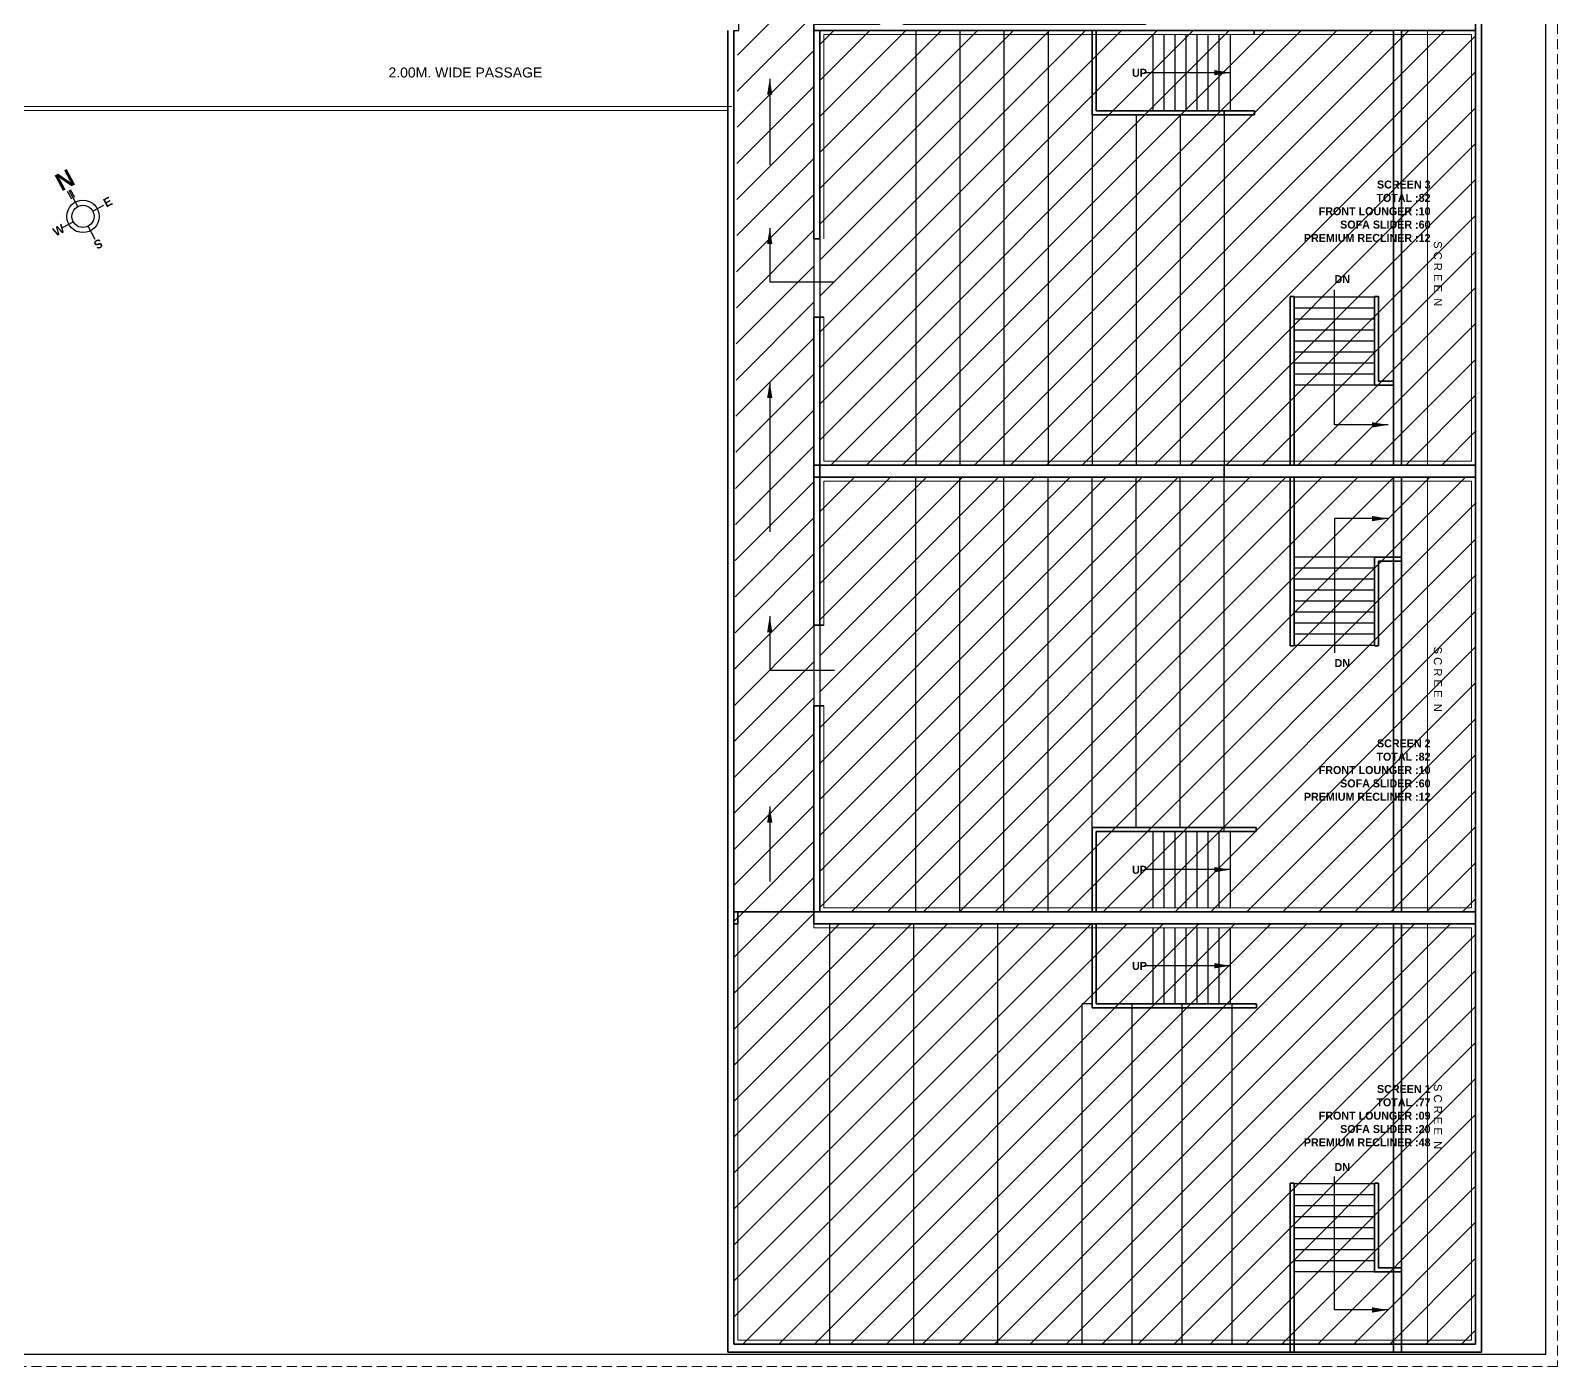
# Model space of a CAD drawing. Header units: feet. Extents: x 1354 to 2117, y 994 to 1430.
# Drawn here: x 1909.07 to 1947.22, y 994.16 to 1027.53 of the extents above; entities that cross this region are included whole.
import ezdxf
from ezdxf.enums import TextEntityAlignment as Align

# ---------------------------------------------------------------- set-up
doc = ezdxf.new("R2010")
doc.units = ezdxf.units.FT
doc.linetypes.add('HIDDEN', pattern=[0.375, 0.25, -0.125])
for name, color, linetype, lineweight in [('door', 42, 'Continuous', 9), ('H', 253, 'Continuous', 5), ('LINE-1-KEY (DCPL)', 253, 'Continuous', 9), ('tex', 7, 'Continuous', 15), ('Text Common_TMOS', 150, 'Continuous', 20), ('wall', 7, 'Continuous', 30), ('Wall_TMOS', 5, 'Continuous', 35), ('WIN', 230, 'Continuous', 9)]:
    doc.layers.add(name, color=color, linetype=linetype, lineweight=lineweight)
doc.layers.add('Layer2', color=240, linetype='Continuous')
doc.styles.add('Arial Narrow', font='arial.ttf')
doc.styles.get("Standard").update_dxf_attribs({"font": 'arial.ttf'})
doc.styles.add('STYLE1', font='arial.ttf')
doc.styles.add('TECHNICBOLD', font='teb_____.pfb', dxfattribs={"height": 0.03})
doc.dimstyles.new('2_Dim_Wrk_Medium_TMOS', dxfattribs={"dimtxt": 0.18, "dimasz": 0.15, "dimexe": 0.18, "dimexo": 0.0625, "dimgap": 0.09, "dimtad": 0, "dimdec": 3, "dimzin": 0, "dimdsep": 46, "dimtxsty": 'STYLE1', "dimblk": 'OPEN90', "dimcen": 0.09, "dimclrd": 256, "dimclre": 256, "dimclrt": 256, "dimazin": 2, "dimtfac": 1, "dimtdec": 3, "dimtofl": 0, "dimtmove": 0, "dimatfit": 3, "dimfxl": 0, "dimtolj": 1, "dimtzin": 0, "dimlwd": -1, "dimlwe": -1, "dimarcsym": 0})

# ---------------------------------------------------------------- blocks, each defined once
blk = doc.blocks.new('_Open90')
at = {"color": 0, "linetype": 'ByBlock', "lineweight": -2}
for p, q in [((0, 0), (-1, 0)), ((-0.5, 0.5), (0, 0)), ((0, 0), (-0.5, -0.5))]:
    blk.add_line(p, q, dxfattribs=at)

msp = doc.modelspace()

# ---------------------------------------------------------------- hatches: boundary and pattern name
h = msp.add_hatch()
h.set_pattern_fill('ANSI31', color=256, scale=0.2)
h.paths.add_polyline_path([(1926.6442, 1005.5171), (1928.6442, 1005.5171), (1928.6442, 1027.6739), (1930.2852, 1027.6739), (1930.2852, 1027.9786), (1930.8852, 1027.9786), (1930.8852, 1027.6739), (1936.9276, 1027.6739), (1936.9276, 1032.7801), (1940.5282, 1032.7801), (1940.5282, 1036.9854), (1939.6846, 1036.9854), (1939.6846, 1036.6391), (1939.2346, 1036.6391), (1939.2346, 1034.2806), (1926.7653, 1034.2806)])
h = msp.add_hatch()
h.set_pattern_fill('ANSI31', color=256, scale=0.2)
h.paths.add_polyline_path([(1928.794, 1016.6701), (1945.1776, 1016.6701), (1945.1776, 1027.5239), (1928.794, 1027.5239)])
h = msp.add_hatch()
h.set_pattern_fill('ANSI31', color=256, scale=0.2)
h.paths.add_polyline_path([(1928.794, 1005.5171), (1945.1776, 1005.5171), (1945.1776, 1016.3701), (1928.794, 1016.3701)])
h = msp.add_hatch()
h.set_pattern_fill('ANSI31', color=256, scale=0.2)
h.paths.add_polyline_path([(1926.6442, 1005.5171), (1928.6442, 1005.5171), (1928.6442, 1005.2171), (1945.1776, 1005.2171), (1945.1776, 994.7171), (1926.6442, 994.7171)])

# ---------------------------------------------------------------- linework, layer by layer
at = {"color": 116}
for p, q in [((1931.194, 1027.5231), (1931.194, 1016.6701)), ((1932.294, 1027.5231), (1932.294, 1016.6701)), ((1933.394, 1027.5231), (1933.394, 1016.6701)), ((1934.494, 1027.5231), (1934.494, 1016.6701)), ((1937.1241, 1025.5231), (1937.1241, 1027.4239)), ((1937.3991, 1025.5231), (1937.3991, 1027.4239)), ((1937.6741, 1025.5231), (1937.6741, 1027.4239)), ((1937.9491, 1025.5231), (1937.9491, 1027.4239)), ((1938.2241, 1025.5231), (1938.2241, 1027.4239)), ((1938.4991, 1025.5231), (1938.4991, 1027.4239)), ((1938.7741, 1025.5231), (1938.7741, 1027.4239)), ((1939.0491, 1025.5231), (1939.0491, 1027.4239)), ((1938.894, 1025.5231), (1938.894, 1016.6701)), ((1935.594, 1025.4231), (1935.594, 1016.6701)), ((1936.694, 1025.4231), (1936.694, 1016.6701)), ((1937.794, 1025.4231), (1937.794, 1016.6701)), ((1942.6476, 1020.8701), (1940.6476, 1020.8701)), ((1942.6476, 1020.5951), (1940.6476, 1020.5951)), ((1942.6476, 1020.3201), (1940.6476, 1020.3201)), ((1942.6476, 1020.3201), (1940.6476, 1020.3201)), ((1942.6476, 1020.0451), (1940.6476, 1020.0451)), ((1942.6476, 1019.7701), (1940.6476, 1019.7701)), ((1942.6476, 1019.4951), (1940.6476, 1019.4951)), ((1942.6476, 1019.2201), (1940.6476, 1019.2201)), ((1942.6476, 1018.9451), (1940.6476, 1018.9451)), ((1942.6476, 1018.6701), (1940.6476, 1018.6701)), ((1931.194, 1005.5171), (1931.194, 1016.3701)), ((1932.294, 1005.5171), (1932.294, 1016.3701)), ((1933.394, 1005.5171), (1933.394, 1016.3701)), ((1934.494, 1005.5171), (1934.494, 1016.3701)), ((1935.594, 1007.6171), (1935.594, 1016.3701)), ((1936.694, 1007.6171), (1936.694, 1016.3701)), ((1937.794, 1007.6171), (1937.794, 1016.3701)), ((1938.894, 1007.5171), (1938.894, 1016.3701)), ((1942.6476, 1014.3701), (1940.6476, 1014.3701)), ((1942.6476, 1014.0951), (1940.6476, 1014.0951)), ((1942.6476, 1013.8201), (1940.6476, 1013.8201)), ((1942.6476, 1013.5451), (1940.6476, 1013.5451)), ((1942.6476, 1013.2701), (1940.6476, 1013.2701)), ((1942.6476, 1012.9951), (1940.6476, 1012.9951)), ((1942.6476, 1012.7201), (1940.6476, 1012.7201)), ((1942.6476, 1012.7201), (1940.6476, 1012.7201)), ((1942.6476, 1012.4451), (1940.6476, 1012.4451)), ((1942.6476, 1012.1701), (1940.6476, 1012.1701)), ((1937.1241, 1005.6171), (1937.1241, 1007.5179)), ((1937.3991, 1005.6171), (1937.3991, 1007.5179)), ((1937.6741, 1005.6171), (1937.6741, 1007.5179)), ((1937.9491, 1005.6171), (1937.9491, 1007.5179)), ((1938.2241, 1005.6171), (1938.2241, 1007.5179)), ((1938.4991, 1005.6171), (1938.4991, 1007.5179)), ((1938.7741, 1005.6171), (1938.7741, 1007.5179)), ((1939.0491, 1005.6171), (1939.0491, 1007.5179)), ((1935.594, 1005.5171), (1935.594, 1005.6171)), ((1929.0442, 994.7171), (1929.0442, 1005.2171)), ((1931.1442, 994.7171), (1931.1442, 1005.2171)), ((1933.2442, 994.7171), (1933.2442, 1005.2171)), ((1937.1241, 1003.2171), (1937.1241, 1005.1179)), ((1937.3991, 1003.2171), (1937.3991, 1005.1179)), ((1937.6741, 1003.2171), (1937.6741, 1005.1179)), ((1937.9491, 1003.2171), (1937.9491, 1005.1179)), ((1938.2241, 1003.2171), (1938.2241, 1005.1179)), ((1938.4991, 1003.2171), (1938.4991, 1005.1179)), ((1938.7741, 1003.2171), (1938.7741, 1005.1179)), ((1939.0491, 1003.2171), (1939.0491, 1005.1179)), ((1935.594, 1003.2171), (1935.3442, 1003.2171)), ((1935.3442, 994.7171), (1935.3442, 1003.2171)), ((1936.5942, 994.7171), (1936.5942, 1003.2171)), ((1936.5942, 994.7171), (1936.5942, 1003.2171)), ((1937.8442, 994.7171), (1937.8442, 1003.2171)), ((1939.0942, 994.7171), (1939.0942, 1003.2171)), ((1942.6476, 998.7219), (1940.6476, 998.7219)), ((1942.6476, 998.4469), (1940.6476, 998.4469)), ((1942.6476, 998.1719), (1940.6476, 998.1719)), ((1942.6476, 998.1719), (1940.6476, 998.1719)), ((1942.6476, 997.8969), (1940.6476, 997.8969)), ((1942.6476, 997.6219), (1940.6476, 997.6219)), ((1942.6476, 997.3469), (1940.6476, 997.3469)), ((1942.6476, 997.0719), (1940.6476, 997.0719)), ((1942.6476, 996.7969), (1940.6476, 996.7969)), ((1942.6476, 996.5219), (1940.6476, 996.5219))]:
    msp.add_line(p, q, dxfattribs=at)
for points in [[(1928.6442, 1005.5171), (1926.6442, 1005.5171), (1926.6442, 1027.5281), (1926.7653, 1027.5281), (1926.7653, 1034.2806), (1939.2346, 1034.2806), (1939.2346, 1036.6391), (1939.6846, 1036.6391), (1939.6846, 1036.9854), (1940.5282, 1036.9854), (1940.5282, 1032.7801), (1936.9276, 1032.7801), (1936.9276, 1027.6739), (1930.8852, 1027.6739), (1930.8852, 1027.9786), (1930.2852, 1027.9786), (1930.2852, 1027.6739), (1928.6442, 1027.6739), (1928.6442, 1005.5171), (1926.6442, 1005.5171)], [(1926.6442, 1005.5171), (1928.6442, 1005.5171), (1928.6442, 1005.2171), (1945.1776, 1005.2171), (1945.1776, 994.7171), (1926.6442, 994.7171), (1926.6442, 1005.5171)]]:
    msp.add_lwpolyline(points)
for points in [[(1928.794, 1016.6701), (1945.1776, 1016.6701), (1945.1776, 1027.5239), (1928.794, 1027.5239)], [(1928.794, 1005.5171), (1945.1776, 1005.5171), (1945.1776, 1016.3701), (1928.794, 1016.3701)]]:
    msp.add_lwpolyline(points, close=True)
at = {"layer": 'door'}
for p, q in [((1928.6442, 1022.3231), (1928.6442, 1020.3701)), ((1928.6442, 1012.6701), (1928.6442, 1010.6571)), ((1928.6442, 1005.5171), (1926.7442, 1005.5171))]:
    msp.add_line(p, q, dxfattribs=at)
at = {"layer": 'H', "linetype": 'HIDDEN'}
msp.add_lwpolyline([(1865.7271, 1059.5595), (1947.2222, 1059.5595), (1947.2222, 994.1591), (1865.7271, 994.1591)], close=True, dxfattribs=at)
at = {"layer": 'LINE-1-KEY (DCPL)'}
msp.add_line((1928.6442, 1005.2171), (1928.6442, 1005.1171), dxfattribs=at)
for points in [[(1928.894, 1022.3231), (1928.894, 1027.4239), (1945.0776, 1027.4239), (1945.0776, 1016.7701), (1928.894, 1016.7701), (1928.894, 1020.3701)], [(1928.894, 1012.6701), (1928.894, 1016.2701), (1945.0776, 1016.2701), (1945.0776, 1005.6171), (1928.894, 1005.6171), (1928.894, 1010.6571)], [(1928.6442, 1005.1171), (1945.0776, 1005.1171), (1945.0776, 994.8171), (1926.7442, 994.8171), (1926.7442, 1005.2171)]]:
    msp.add_lwpolyline(points, dxfattribs=at)
at = {"layer": 'wall'}
for p, q in [((1910.1785, 1023.3552), (1910.075, 1023.5481)), ((1910.1016, 1023.3139), (1909.998, 1023.5068)), ((1910.2513, 1023.1272), (1910.0365, 1023.5274)), ((1910.896, 1023.1584), (1910.6269, 1023.014)), ((1909.8689, 1022.6072), (1910.1381, 1022.7517)), ((1910.6914, 1022.3071), (1910.5136, 1022.6384))]:
    msp.add_line(p, q, dxfattribs=at)
msp.add_lwpolyline([(1866.0271, 1059.2595), (1946.9222, 1059.2595), (1946.9222, 994.4591), (1866.0271, 994.4591)], close=True, dxfattribs=at)
for radius in [0.4048, 0.2774]:
    msp.add_circle((1910.3825, 1022.8828), radius, dxfattribs=at)
at = {"layer": 'Wall_TMOS'}
for p, q in [((1945.3276, 994.5171), (1945.3276, 1032.7801)), ((1926.4942, 1025.5237), (1926.4942, 1027.5281)), ((1926.6442, 1025.6737), (1926.6442, 1027.5281)), ((1928.644, 1027.5239), (1943.1276, 1027.5239)), ((1928.6442, 1027.6739), (1928.6442, 1022.3231)), ((1928.794, 1022.3231), (1928.794, 1027.5239)), ((1935.594, 1027.5231), (1935.594, 1025.4231)), ((1935.694, 1027.5231), (1935.694, 1025.5231)), ((1939.6444, 1027.4239), (1939.6442, 1027.5239)), ((1943.1276, 1016.6701), (1943.1276, 1027.5239)), ((1943.3276, 1027.5239), (1945.1776, 1027.5239)), ((1943.3276, 1016.6701), (1943.3276, 1027.5239)), ((1945.1776, 994.7171), (1945.1776, 1027.5239)), ((1926.4942, 994.5171), (1926.4942, 1025.5237)), ((1926.6442, 994.7171), (1926.6442, 1025.6737)), ((1939.6491, 1025.5231), (1935.694, 1025.5231)), ((1938.894, 1025.4231), (1938.894, 1025.5231)), ((1939.6493, 1025.4231), (1939.6491, 1025.5231)), ((1939.6493, 1025.4231), (1935.594, 1025.4231)), ((1928.6442, 1022.3231), (1928.6442, 1025.0231)), ((1928.6442, 1022.3231), (1928.794, 1022.3231)), ((1940.5476, 1016.6701), (1940.5476, 1020.8826)), ((1940.6476, 1020.8826), (1940.5476, 1020.8826)), ((1940.6476, 1016.6701), (1940.6476, 1020.8826)), ((1942.7476, 1020.8826), (1942.6476, 1020.8826)), ((1942.7476, 1019.1731), (1942.7476, 1020.8826)), ((1928.6442, 1020.3701), (1928.6442, 1012.6701)), ((1928.6442, 1012.6701), (1928.6442, 1020.3701)), ((1928.894, 1020.3701), (1928.6442, 1020.3701)), ((1928.794, 1012.6701), (1928.794, 1020.3701)), ((1945.1776, 1016.6701), (1928.6442, 1016.6701)), ((1945.1776, 1016.3701), (1928.6442, 1016.3701)), ((1938.894, 1016.3701), (1938.894, 1016.6701)), ((1940.5476, 1016.3701), (1940.5476, 1012.1575)), ((1940.6476, 1016.3701), (1940.6476, 1012.1575)), ((1943.1276, 1005.5171), (1943.1276, 1016.3701)), ((1943.3276, 1005.5171), (1943.3276, 1016.3701)), ((1942.7476, 1013.867), (1942.7476, 1012.1575)), ((1928.894, 1012.6701), (1928.6442, 1012.6701)), ((1940.6476, 1012.1575), (1940.5476, 1012.1575)), ((1942.7476, 1012.1575), (1942.6476, 1012.1575)), ((1928.6442, 1010.6571), (1928.6442, 1005.5171)), ((1928.6442, 1005.2171), (1928.6442, 1010.6571)), ((1928.894, 1010.6571), (1928.6442, 1010.6571)), ((1928.794, 1005.5171), (1928.794, 1010.6571)), ((1935.594, 1005.5171), (1935.594, 1007.6171)), ((1939.6928, 1007.6171), (1935.594, 1007.6171)), ((1939.6928, 1007.6171), (1939.6928, 1007.5171)), ((1935.694, 1005.5171), (1935.694, 1007.5171)), ((1939.6928, 1007.5171), (1935.694, 1007.5171)), ((1926.7442, 1005.5171), (1926.6442, 1005.5171)), ((1926.7442, 1005.2171), (1926.7442, 1005.5171)), ((1945.1776, 1005.5171), (1928.6442, 1005.5171)), ((1926.7442, 1005.2171), (1926.6442, 1005.2171)), ((1945.1776, 1005.2171), (1928.6442, 1005.2171)), ((1935.594, 1005.2171), (1935.594, 1003.1171)), ((1935.694, 1005.2171), (1935.694, 1003.2171)), ((1943.1276, 994.5171), (1943.1276, 1005.2171)), ((1943.3276, 994.5171), (1943.3276, 1005.2171)), ((1939.7038, 1003.1171), (1935.594, 1003.1171)), ((1939.7036, 1003.2171), (1935.694, 1003.2171)), ((1939.7038, 1003.1171), (1939.7036, 1003.2171)), ((1940.5476, 994.5219), (1940.5476, 998.7345)), ((1940.6476, 998.7345), (1940.5476, 998.7345)), ((1940.6476, 994.5219), (1940.6476, 998.7345)), ((1942.7476, 998.7345), (1942.6476, 998.7345)), ((1942.7476, 997.025), (1942.7476, 998.7345)), ((1945.1776, 994.7171), (1926.6442, 994.7171)), ((1945.3276, 994.5171), (1926.4942, 994.5171))]:
    msp.add_line(p, q, dxfattribs=at)
at = {"layer": 'Wall_TMOS', "lineweight": 0}
for p, q in [((1943.9776, 1016.6701), (1943.9776, 1027.5239)), ((1943.9776, 1005.5171), (1943.9776, 1016.3701)), ((1943.9776, 994.7171), (1943.9776, 1005.2171))]:
    msp.add_line(p, q, dxfattribs=at)
at = {"layer": 'Wall_TMOS'}
for points in [[(1936.9276, 1032.7801), (1936.9276, 1032.5746), (1937.0776, 1032.5746), (1937.0776, 1032.5746), (1945.1776, 1032.5746), (1945.1776, 1016.6701), (1928.794, 1016.6701), (1928.794, 1020.3701)], [(1928.794, 1022.3231), (1928.794, 1027.5239)], [(1943.1276, 1018.6701), (1942.6476, 1018.6701), (1942.6476, 1020.8826)], [(1943.1276, 1018.7701), (1942.7476, 1018.7701), (1942.7476, 1020.8826)], [(1928.794, 1012.6701), (1928.794, 1016.3701), (1945.1776, 1016.3701), (1945.1776, 1005.5171), (1928.794, 1005.5171), (1928.794, 1010.6571)], [(1943.3276, 1014.3701), (1942.6476, 1014.3701), (1942.6476, 1012.1575)], [(1943.3276, 1014.2701), (1942.7476, 1014.2701), (1942.7476, 1012.1575)], [(1943.3276, 996.5219), (1942.6476, 996.5219), (1942.6476, 998.7345)], [(1943.3276, 996.6219), (1942.7476, 996.6219), (1942.7476, 998.7345)]]:
    msp.add_lwpolyline(points, dxfattribs=at)
at = {"layer": 'WIN'}
for p, q in [((1889.9367, 1025.6281), (1926.5942, 1025.6281)), ((1889.9367, 1025.5281), (1926.4942, 1025.5281))]:
    msp.add_line(p, q, dxfattribs=at)

# ---------------------------------------------------------------- texts
at = {"style": 'TECHNICBOLD'}
for s, height, rotation, p in [('N', 0.4368, 28.22088, (1910.0329, 1023.6014)), ('E', 0.2184, 28.22088, (1911.0541, 1023.1488)), ('W', 0.2184, 28.22088, (1909.8288, 1022.4426)), ('S', 0.2184, 208.22088, (1910.7153, 1022.2895))]:
    msp.add_text(s, height=height, rotation=rotation, dxfattribs=at).set_placement(p, align=Align.CENTER)
at = {"layer": 'tex', "attachment_point": 9}
for s, insert, char_height, width in [('2.00M. WIDE PASSAGE', (1921.8581, 1026.3496), 0.25, 6.383345), ('{\\fCentury Gothic|b1|i0|c0|p34;UP}', (1936.9651, 1026.3669), 0.2, 0.749532), ('{\\fCentury Gothic|b1|i0|c0|p34;SCREEN 3}\\P{\\fCentury Gothic|b1|i0|c0|p34;TOTAL :82}\\P{\\fCentury Gothic|b1|i0|c0|p34;FRONT LOUNGER :10}\\P{\\fCentury Gothic|b1|i0|c0|p34;SOFA SLIDER :60}\\P{\\fCentury Gothic|b1|i0|c0|p34;PREMIUM RECLINER :12}', (1944.0514, 1022.2435), 0.2, 5.721398), ('{\\fCentury Gothic|b1|i0|c0|p34;DN}', (1942.0392, 1021.2169), 0.2, 0.749532), ('{\\fCentury Gothic|b1|i0|c0|p34;DN}', (1942.0392, 1011.6273), 0.2, 0.749532), ('{\\fCentury Gothic|b1|i0|c0|p34;SCREEN 2}\\P{\\fCentury Gothic|b1|i0|c0|p34;TOTAL :82}\\P{\\fCentury Gothic|b1|i0|c0|p34;FRONT LOUNGER :10}\\P{\\fCentury Gothic|b1|i0|c0|p34;SOFA SLIDER :60}\\P{\\fCentury Gothic|b1|i0|c0|p34;PREMIUM RECLINER :12}', (1944.0514, 1008.2849), 0.2, 5.721398), ('{\\fCentury Gothic|b1|i0|c0|p34;UP}', (1936.9651, 1006.4609), 0.2, 0.749532), ('{\\fCentury Gothic|b1|i0|c0|p34;UP}', (1936.9651, 1004.0609), 0.2, 0.749532), ('{\\fCentury Gothic|b1|i0|c0|p34;SCREEN 1}\\P{\\fCentury Gothic|b1|i0|c0|p34;TOTAL :77}\\P{\\fCentury Gothic|b1|i0|c0|p34;FRONT LOUNGER :09}\\P{\\fCentury Gothic|b1|i0|c0|p34;SOFA SLIDER :20}\\P{\\fCentury Gothic|b1|i0|c0|p34;PREMIUM RECLINER :48}', (1944.0514, 999.6532), 0.2, 5.721398), ('{\\fCentury Gothic|b1|i0|c0|p34;DN}', (1942.0392, 999.0383), 0.2, 0.749532)]:
    msp.add_mtext(s, dxfattribs=dict(at, insert=insert, char_height=char_height, width=width))
at = {"layer": 'Text Common_TMOS', "char_height": 0.2, "width": 2.516362, "attachment_point": 1, "rotation": 270, "style": 'Arial Narrow'}
for insert in [(1944.3339, 1022.7157), (1944.3339, 1012.587), (1944.3339, 1001.6638)]:
    msp.add_mtext('{\\fArial|b0|i0|c0|p34;\\W5.77498; }S C R E E  N', dxfattribs=dict(at, insert=insert))

# ---------------------------------------------------------------- leaders
at = {"layer": 'Layer2'}
for points in [[(1927.5413, 1026.3226), (1927.5413, 1024.1715)], [(1939.0491, 1026.4735), (1936.898, 1026.4735)], [(1927.5413, 1022.5934), (1927.5413, 1021.251), (1929.1574, 1021.251)], [(1942.99, 1017.6763), (1941.6476, 1017.6763), (1941.6476, 1021.0537)], [(1927.5413, 1018.7478), (1927.5413, 1015.0039)], [(1942.99, 1015.3353), (1941.6476, 1015.3353), (1941.6476, 1011.9864)], [(1927.5413, 1012.8964), (1927.5413, 1011.5541), (1929.1574, 1011.5541)], [(1927.5413, 1008.1409), (1927.5413, 1006.269)], [(1939.0491, 1006.5675), (1936.898, 1006.5675)], [(1939.0491, 1004.1675), (1936.898, 1004.1675)], [(1942.99, 995.5698), (1941.6476, 995.5698), (1941.6476, 998.9056)]]:
    msp.add_leader(points, dimstyle='2_Dim_Wrk_Medium_TMOS', override={"dimasz": 0.4, "dimfxl": 0.125}, dxfattribs=at)

doc.saveas('drawing.dxf')
